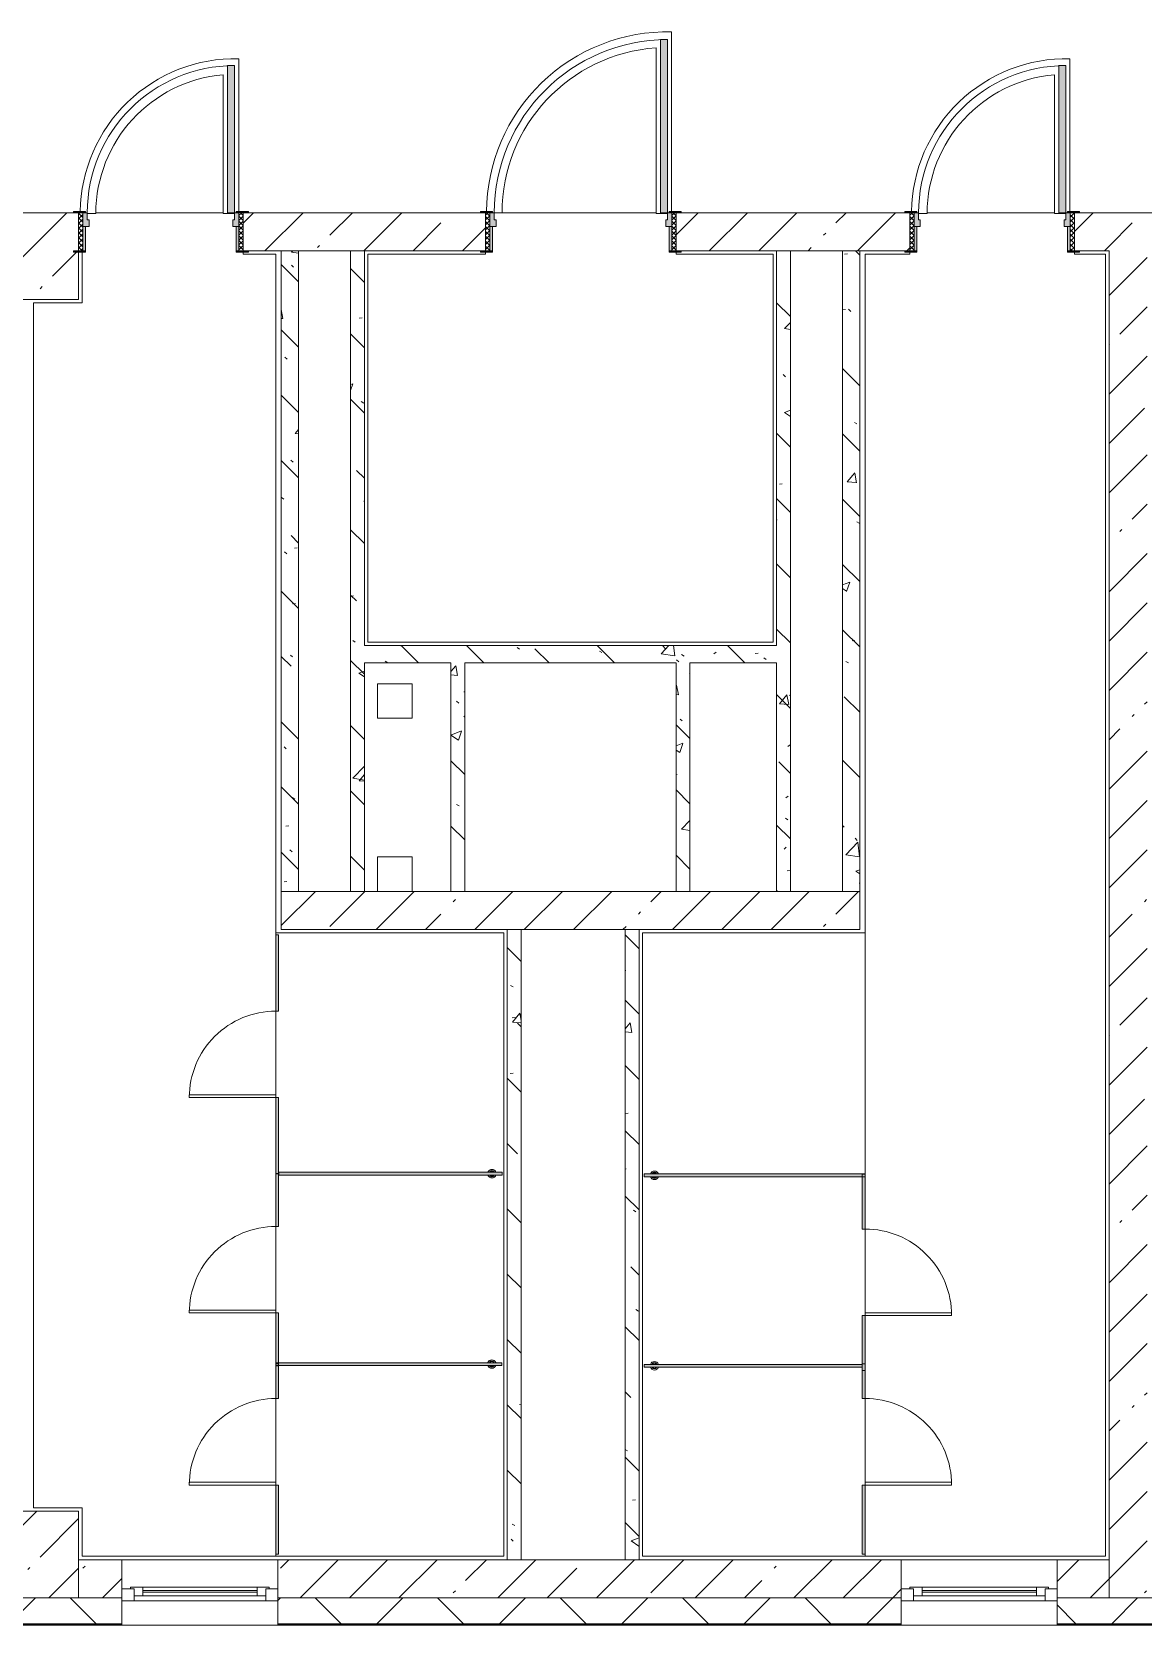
# Model space of a CAD drawing. Header units: millimetres. Extents: x 81303 to 275082, y -8553 to 29000.
# Drawn here: x 213712 to 220129, y -258 to 8945 of the extents above; entities that cross this region are included whole.
import ezdxf

# ---------------------------------------------------------------- set-up
doc = ezdxf.new("R2010")
doc.units = ezdxf.units.MM
for name, color, linetype, lineweight in [('A-DOOR', 7, 'Continuous', 5), ('A-GENM-1', 7, 'Continuous', 5), ('A-GLAZ-3', 7, 'Continuous', 5), ('A-WALL', 7, 'Continuous', 9), ('A-WALL-3', 7, 'Continuous', 5), ('I-WALL-3', 7, 'Continuous', 5), ('S-COLS-3', 7, 'Continuous', 5)]:
    doc.layers.add(name, color=color, linetype=linetype, lineweight=lineweight)
for name, color, linetype, lineweight, true_color in [('A-DOOR-2', 7, 'Continuous', 5, 0xe2e2e2), ('A-DOOR-3', 7, 'Continuous', 5, 0xaaaaaa), ('A-DOOR-FRAM-1', 7, 'Continuous', 5, 0xe2e2e2), ('A-DOOR-FRAM-3', 7, 'Continuous', 5, 0xaaaaaa), ('A-FLOR-2', 7, 'Continuous', 5, 0xaaaaaa), ('A-GENM-3', 7, 'Continuous', 5, 0xe2ddcd), ('I-WALL-5', 7, 'Continuous', 5, 0x787878)]:
    doc.layers.add(name, color=color, linetype=linetype, lineweight=lineweight, true_color=true_color)
pattern_1 = [(45, (148072.5, 0), (-285.1231, 285.1231), []), (45, (148357.62, 0), (-285.1231, 285.1231), [504.031, -100.806, 16.764, -84.042])]
pattern_2 = [(135, (148072.5, 0), (-377.1708, -377.1708), [533.4, -88.9, 17.78, -88.9]), (135, (148072.5, 376.94), (-377.1708, -377.1708), []), (50, (148072.5, 0), (637.6445, -55.7866), [66.675, -733.425]), (355, (148072.5, 0), (-123.3494, 668.699), [53.34, -586.74]), (100.451, (148125.64, -4.65), (514.299, 612.908), [56.665, -623.315]), (46.184, (148072.5, 177.8), (948.7764, -147.15), [100.012, -1100.137]), (96.636, (148151.6, 165.5), (830.909, 865.997), [84.998, -934.973]), (351.184, (148072.5, 177.8), (830.918, 865.988), [80.01, -880.11]), (21, (148161.4, 133.35), (530.6506, -357.9283), [66.675, -733.425]), (326, (148161.4, 133.35), (216.308, 644.6585), [53.34, -586.74]), (71.451, (148205.6, 103.5), (746.9596, 286.7243), [56.665, -623.315]), (37.5, (148072.5, 0), (10.8105, 295.9426), [16.764, -562.864, 16.764, -578.866, -588.962]), (37.5, (148072.5, 0), (10.8105, 295.9426), [-1175.258, 16.764, -572.198]), (7.5, (148072.5, 0), (233.8692, 350.6318), [16.764, -322.834, 16.764, -549.529, -224.472]), (7.5, (148072.5, 0), (233.8692, 350.6318), [-905.891, 16.764, -207.708]), (327.5, (147874.25, 0), (474.5678, -20.0513), [16.764, -205.486, 16.764, -676.656, -920.115]), (327.5, (147874.25, 0), (474.5678, -20.0513), [-915.67, 16.764, -903.351]), (317.5, (147785.35, 0), (518.4522, 88.9934), [16.764, -272.161, 16.764, -443.738, -653.415]), (317.5, (147785.35, 0), (518.4522, 88.9934), [-749.427, 16.764, -636.651])]

# ---------------------------------------------------------------- blocks, each defined once
blk = doc.blocks.new('BSC_Колонна _Прямоугольная - 500х500-V19-3_10_3_птичка')
at = {"layer": 'S-COLS-3'}
h = blk.add_hatch(dxfattribs=at)
h.set_pattern_fill('FP_45', color=256, style=0, pattern_type=2)
h.set_pattern_definition([(45, (-65660, -150), (-285.1231, 285.1231), []), (45, (-65374.88, -150), (-285.1231, 285.1231), [504.031, -100.806, 16.764, -84.042])])
h.paths.add_polyline_path([(-250, -250), (250, -250), (250, 250), (-250, 250)])
for p, q in [((250, 250), (-250, 250)), ((-250, 250), (-250, -250)), ((250, -250), (250, 250)), ((-250, -250), (250, -250))]:
    blk.add_line(p, q, dxfattribs=at)
blk = doc.blocks.new('BSC_Колонна _Прямоугольная - 500х500-V22-3_10_3_птичка')
at = {"layer": 'S-COLS-3'}
h = blk.add_hatch(dxfattribs=at)
h.set_pattern_fill('FP_48', color=256, style=0, pattern_type=2)
h.set_pattern_definition([(45, (-65660, -7650), (-285.1231, 285.1231), []), (45, (-65374.88, -7650), (-285.1231, 285.1231), [504.031, -100.806, 16.764, -84.042])])
h.paths.add_polyline_path([(-250, -250), (250, -250), (250, 22), (220, 22), (220, 30), (250, 30), (250, 250), (-250, 250), (-250, 30)])
for p, q in [((220, 250), (-250, 250)), ((-250, 250), (-250, -250)), ((250, -250), (250, 22)), ((-250, -250), (250, -250))]:
    blk.add_line(p, q, dxfattribs=at)
blk = doc.blocks.new('120_Окно_СКБ_1Ст - 120_Окно_СКБ_1Ст 900х2500_h_-22445987-3_10_3_птичка')
at = {"layer": 'A-GLAZ-3'}
for p, q in [((-450, -127), (-450, -57)), ((-450, -57), (-380, -57)), ((450, -57), (-450, -57)), ((-380, -57), (-380, -127)), ((380, -87), (-380, -87)), ((-380, -87), (-380, -127)), ((-330, -137), (-330, -87)), ((330, -137), (330, -87)), ((380, -127), (380, -57)), ((380, -57), (450, -57)), ((380, -127), (380, -87)), ((450, -57), (450, -127)), ((-380, -127), (-450, -127)), ((-450, -127), (-400, -127)), ((-380, -127), (-400, -127)), ((-400, -127), (-400, -137)), ((-400, -137), (400, -137)), ((400, -137), (-400, -137)), ((-330, -107), (330, -107)), ((330, -117), (-330, -117)), ((450, -127), (380, -127)), ((400, -127), (380, -127)), ((400, -127), (450, -127)), ((400, -137), (400, -127))]:
    blk.add_line(p, q, dxfattribs=at)
blk = doc.blocks.new('110_Дверь_СКБ_1Ст_Внутренняя1 - Д-7_л__950x2100h_Туалет-21784696-3_10_3_птичка')
at = {"layer": 'A-DOOR-2'}
h = blk.add_hatch(color=256, dxfattribs=at)
h.paths.add_polyline_path([(462.5, 30), (462.5, 110), (437.5, 110), (437.5, 70), (427.5, 70), (427.5, 30)])
h.paths.add_polyline_path([(-402.5, 30), (-402.5, 70), (-412.5, 70), (-412.5, 110), (-437.5, 110), (-437.5, 30)])
at = {"layer": 'A-DOOR-3'}
h = blk.add_hatch(dxfattribs=at)
h.set_pattern_fill('FP_76', color=256, style=0, pattern_type=2)
h.set_pattern_definition([(135, (1826.41, 174.685), (-14.14214, -14.14214), []), (225, (1826.41, 174.685), (14.14214, -14.14214), [])])
h.paths.add_polyline_path([(487.5, -110), (487.5, 110), (462.5, 110), (462.5, -110)])
at = {"layer": 'A-DOOR-FRAM-1'}
for points in [[(397.5, 110), (437.5, 110), (437.5, 960), (397.5, 960), (397.5, 538.8)], [(-422.5, 110), (-422.5, 118), (-492.5, 118), (-492.5, 110)], [(517.5, 110), (517.5, 118), (447.5, 118), (447.5, 110)], [(-422.5, -110), (-422.5, 30), (-437.5, 30), (-437.5, -110)], [(462.5, -110), (462.5, 30), (447.5, 30), (447.5, -110)], [(-422.5, -118), (-422.5, -110), (-492.5, -110), (-492.5, -118)], [(517.5, -118), (517.5, -110), (447.5, -110), (447.5, -118)]]:
    blk.add_hatch(color=256, dxfattribs=at).paths.add_polyline_path(points)
at = {"layer": 'A-DOOR-FRAM-3'}
h = blk.add_hatch(dxfattribs=at)
h.set_pattern_fill('FP_77', color=256, style=0, pattern_type=2)
h.set_pattern_definition([(45, (-296.384, 174.685), (-14.1421, 14.1421), []), (135, (-296.384, 174.685), (-14.1421, -14.1421), [])])
h.paths.add_polyline_path([(-437.5, -110), (-437.5, 110), (-462.5, 110), (-462.5, -110)])
at = {"layer": 'A-DOOR-3'}
for p, q in [((437.5, 960), (397.5, 960)), ((397.5, 960), (397.5, 110)), ((437.5, 110), (437.5, 960)), ((397.5, 110), (437.5, 110))]:
    blk.add_line(p, q, dxfattribs=at)
blk.add_arc((437.5, 110), 850, 90, 180, dxfattribs=at)
at = {"layer": 'A-DOOR-FRAM-3'}
for p, q in [((-422.5, 118), (-492.5, 118)), ((-492.5, 118), (-492.5, 110)), ((-492.5, 110), (-422.5, 110)), ((-437.5, 110), (-462.5, 110)), ((-462.5, 110), (-462.5, -110)), ((-412.5, 110), (-437.5, 110)), ((-437.5, 110), (-437.5, 30)), ((-437.5, -110), (-437.5, 110)), ((-422.5, 110), (-437.5, 110)), ((-437.5, 110), (-437.5, 109)), ((-437.5, 109), (-422.5, 109)), ((-422.5, 110), (-422.5, 118)), ((-422.5, 109), (-422.5, 110)), ((-412.5, 70), (-412.5, 110)), ((437.5, 110), (437.5, 70)), ((462.5, 110), (437.5, 110)), ((517.5, 118), (447.5, 118)), ((447.5, 118), (447.5, 110)), ((462.5, 110), (447.5, 110)), ((447.5, 110), (447.5, 109)), ((447.5, 110), (517.5, 110)), ((447.5, 109), (462.5, 109)), ((462.5, 30), (462.5, 110)), ((487.5, 110), (462.5, 110)), ((462.5, 110), (462.5, -110)), ((462.5, 109), (462.5, 110)), ((487.5, -110), (487.5, 110)), ((517.5, 110), (517.5, 118)), ((-437.5, 30), (-402.5, 30)), ((-422.5, 30), (-437.5, 30)), ((-437.5, 30), (-437.5, -110)), ((-422.5, -110), (-422.5, 30)), ((-402.5, 70), (-412.5, 70)), ((-402.5, 30), (-402.5, 70)), ((437.5, 70), (427.5, 70)), ((427.5, 70), (427.5, 30)), ((427.5, 30), (462.5, 30)), ((462.5, 30), (447.5, 30)), ((447.5, 30), (447.5, -110)), ((462.5, -110), (462.5, 30)), ((-422.5, -110), (-492.5, -110)), ((-492.5, -110), (-492.5, -118)), ((-492.5, -118), (-422.5, -118)), ((-462.5, -110), (-437.5, -110)), ((-437.5, -110), (-422.5, -110)), ((-422.5, -118), (-422.5, -110)), ((447.5, -110), (462.5, -110)), ((517.5, -110), (447.5, -110)), ((447.5, -110), (447.5, -118)), ((447.5, -118), (517.5, -118)), ((462.5, -110), (487.5, -110)), ((517.5, -118), (517.5, -110))]:
    blk.add_line(p, q, dxfattribs=at)
blk = doc.blocks.new('110_Дверь_СКБ_1Ст_Внутренняя1 - Д-4 1100x2100h_су мгн-V45-3_10_3_птичка')
at = {"layer": 'A-DOOR-2'}
h = blk.add_hatch(color=256, dxfattribs=at)
h.paths.add_polyline_path([(537.5, 30), (537.5, 110), (512.5, 110), (512.5, 70), (502.5, 70), (502.5, 30)])
h.paths.add_polyline_path([(-477.5, 30), (-477.5, 70), (-487.5, 70), (-487.5, 110), (-512.5, 110), (-512.5, 30)])
at = {"layer": 'A-DOOR-3'}
h = blk.add_hatch(dxfattribs=at)
h.set_pattern_fill('FP_78', color=256, style=0, pattern_type=2)
h.set_pattern_definition([(135, (1751.41, 174.685), (-14.14214, -14.14214), []), (225, (1751.41, 174.685), (14.14214, -14.14214), [])])
h.paths.add_polyline_path([(562.5, -110), (562.5, 110), (537.5, 110), (537.5, -110)])
at = {"layer": 'A-DOOR-FRAM-1'}
for points in [[(472.5, 110), (512.5, 110), (512.5, 1110), (472.5, 1110)], [(-497.5, 110), (-497.5, 118), (-567.5, 118), (-567.5, 110)], [(592.5, 110), (592.5, 118), (522.5, 118), (522.5, 110)], [(-497.5, -110), (-497.5, 30), (-512.5, 30), (-512.5, -110)], [(537.5, -110), (537.5, 30), (522.5, 30), (522.5, -110)], [(-497.5, -118), (-497.5, -110), (-567.5, -110), (-567.5, -118)], [(592.5, -118), (592.5, -110), (522.5, -110), (522.5, -118)]]:
    blk.add_hatch(color=256, dxfattribs=at).paths.add_polyline_path(points)
at = {"layer": 'A-DOOR-FRAM-3'}
h = blk.add_hatch(dxfattribs=at)
h.set_pattern_fill('FP_79', color=256, style=0, pattern_type=2)
h.set_pattern_definition([(45, (-371.384, 174.685), (-14.1421, 14.1421), []), (135, (-371.384, 174.685), (-14.1421, -14.1421), [])])
h.paths.add_polyline_path([(-512.5, -110), (-512.5, 110), (-537.5, 110), (-537.5, -110)])
at = {"layer": 'A-DOOR-3'}
for p, q in [((512.5, 1110), (472.5, 1110)), ((472.5, 1110), (472.5, 110)), ((512.5, 110), (512.5, 1110)), ((472.5, 110), (512.5, 110))]:
    blk.add_line(p, q, dxfattribs=at)
blk.add_arc((512.5, 110), 1000, 90, 180, dxfattribs=at)
at = {"layer": 'A-DOOR-FRAM-3'}
for p, q in [((-497.5, 118), (-567.5, 118)), ((-567.5, 118), (-567.5, 110)), ((-567.5, 110), (-497.5, 110)), ((-512.5, 110), (-537.5, 110)), ((-537.5, 110), (-537.5, -110)), ((-487.5, 110), (-512.5, 110)), ((-512.5, 110), (-512.5, 30)), ((-512.5, -110), (-512.5, 110)), ((-497.5, 110), (-512.5, 110)), ((-512.5, 110), (-512.5, 109)), ((-512.5, 109), (-497.5, 109)), ((-497.5, 110), (-497.5, 118)), ((-497.5, 109), (-497.5, 110)), ((-487.5, 70), (-487.5, 110)), ((512.5, 110), (512.5, 70)), ((537.5, 110), (512.5, 110)), ((592.5, 118), (522.5, 118)), ((522.5, 118), (522.5, 110)), ((537.5, 110), (522.5, 110)), ((522.5, 110), (522.5, 109)), ((522.5, 110), (592.5, 110)), ((522.5, 109), (537.5, 109)), ((537.5, 30), (537.5, 110)), ((562.5, 110), (537.5, 110)), ((537.5, 110), (537.5, -110)), ((537.5, 109), (537.5, 110)), ((562.5, -110), (562.5, 110)), ((592.5, 110), (592.5, 118)), ((-512.5, 30), (-477.5, 30)), ((-497.5, 30), (-512.5, 30)), ((-512.5, 30), (-512.5, -110)), ((-497.5, -110), (-497.5, 30)), ((-477.5, 70), (-487.5, 70)), ((-477.5, 30), (-477.5, 70)), ((512.5, 70), (502.5, 70)), ((502.5, 70), (502.5, 30)), ((502.5, 30), (537.5, 30)), ((537.5, 30), (522.5, 30)), ((522.5, 30), (522.5, -110)), ((537.5, -110), (537.5, 30)), ((-497.5, -110), (-567.5, -110)), ((-567.5, -110), (-567.5, -118)), ((-567.5, -118), (-497.5, -118)), ((-537.5, -110), (-512.5, -110)), ((-512.5, -110), (-497.5, -110)), ((-497.5, -118), (-497.5, -110)), ((522.5, -110), (537.5, -110)), ((592.5, -110), (522.5, -110)), ((522.5, -110), (522.5, -118)), ((522.5, -118), (592.5, -118)), ((537.5, -110), (562.5, -110)), ((592.5, -118), (592.5, -110))]:
    blk.add_line(p, q, dxfattribs=at)
blk = doc.blocks.new('131_Сантехническая перегородка_Дверь_ поз_4 - СД-1-V151-3_10_3_птичка')
at = {"layer": 'A-GENM-3'}
for points in [[(-190, -8), (250, -8), (250, 8), (-190, 8)], [(750, -8), (1190, -8), (1190, 8), (750, 8)]]:
    blk.add_hatch(color=256, dxfattribs=at).paths.add_polyline_path(points)
at = {"layer": 'A-DOOR'}
for p, q in [((266, 508), (250, 508)), ((250, 8), (250, 508)), ((266, 8), (266, 508)), ((266, 8), (250, 8))]:
    blk.add_line(p, q, dxfattribs=at)
blk.add_arc((250, 8), 500, 360, 90, dxfattribs=at)
at = {"layer": 'A-GENM-1'}
for p, q in [((250, 8), (-190, 8)), ((-190, 8), (-190, -8)), ((250, -8), (250, 8)), ((1190, 8), (750, 8)), ((750, 8), (750, -8)), ((1190, -8), (1190, 8)), ((-190, -8), (250, -8)), ((750, -8), (1190, -8))]:
    blk.add_line(p, q, dxfattribs=at)
blk = doc.blocks.new('131_Сантехническая перегородка_Дверь - СД-1-V152-3_10_3_птичка')
at = {"layer": 'A-GENM-3'}
for points in [[(0, -8), (317.3, -8), (317.3, 8), (0, 8)], [(817.3, 8), (817.3, -8), (1134.7, -8), (1134.7, 8)]]:
    blk.add_hatch(color=256, dxfattribs=at).paths.add_polyline_path(points)
at = {"layer": 'A-DOOR'}
for p, q in [((333.3, -8), (317.3, -8)), ((317.3, -8), (317.3, -508)), ((333.3, -8), (333.3, -508)), ((333.3, -508), (317.3, -508))]:
    blk.add_line(p, q, dxfattribs=at)
blk.add_arc((317.3, -8), 500, 270, 0, dxfattribs=at)
at = {"layer": 'A-GENM-1'}
for p, q in [((317.3, 8), (0, 8)), ((0, 8), (0, -8)), ((317.3, -8), (317.3, 8)), ((1134.7, 8), (817.3, 8)), ((817.3, 8), (817.3, -8)), ((1134.7, -8), (1134.7, 8)), ((0, -8), (317.3, -8)), ((817.3, -8), (1134.7, -8))]:
    blk.add_line(p, q, dxfattribs=at)
blk = doc.blocks.new('131_Сантехническая перегородка_Дверь - СД-1-V153-3_10_3_птичка')
at = {"layer": 'A-GENM-3'}
for points in [[(0, -8), (305.2, -8), (305.2, 8), (0, 8)], [(805.2, -8), (1110.4, -8), (1110.4, 8), (805.2, 8)]]:
    blk.add_hatch(color=256, dxfattribs=at).paths.add_polyline_path(points)
at = {"layer": 'A-DOOR'}
for p, q in [((321.2, 508), (305.2, 508)), ((305.2, 8), (305.2, 508)), ((321.2, 8), (321.2, 508)), ((321.2, 8), (305.2, 8))]:
    blk.add_line(p, q, dxfattribs=at)
blk.add_arc((305.2, 8), 500, 360, 90, dxfattribs=at)
at = {"layer": 'A-GENM-1'}
for p, q in [((305.2, 8), (0, 8)), ((0, 8), (0, -8)), ((305.2, -8), (305.2, 8)), ((1110.4, 8), (805.2, 8)), ((805.2, 8), (805.2, -8)), ((1110.4, -8), (1110.4, 8)), ((0, -8), (305.2, -8)), ((805.2, -8), (1110.4, -8))]:
    blk.add_line(p, q, dxfattribs=at)
blk = doc.blocks.new('131_Сантехническая перегородка_Дверь_сдвиг_ - СД-1-V154-3_10_3_птичка')
at = {"layer": 'A-GENM-3'}
for points in [[(0, -8), (400, -8), (400, 8), (0, 8)], [(900, -8), (1100, -8), (1100, 8), (900, 8)]]:
    blk.add_hatch(color=256, dxfattribs=at).paths.add_polyline_path(points)
at = {"layer": 'A-DOOR'}
for p, q in [((416, 508), (400, 508)), ((400, 8), (400, 508)), ((416, 8), (416, 508)), ((416, 8), (400, 8))]:
    blk.add_line(p, q, dxfattribs=at)
blk.add_arc((400, 8), 500, 360, 90, dxfattribs=at)
at = {"layer": 'A-GENM-1'}
for p, q in [((400, 8), (0, 8)), ((0, 8), (0, -8)), ((400, -8), (400, 8)), ((1100, 8), (900, 8)), ((900, 8), (900, -8)), ((1100, -8), (1100, 8)), ((0, -8), (400, -8)), ((900, -8), (1100, -8))]:
    blk.add_line(p, q, dxfattribs=at)
blk = doc.blocks.new('131_Сантехническая перегородка_Дверь_сдвиг_ - СД-1-V155-3_10_3_птичка')
at = {"layer": 'A-GENM-3'}
for points in [[(0, -8), (400, -8), (400, 8), (0, 8)], [(900, 8), (900, -8), (1100, -8), (1100, 8)]]:
    blk.add_hatch(color=256, dxfattribs=at).paths.add_polyline_path(points)
at = {"layer": 'A-DOOR'}
for p, q in [((416, -8), (400, -8)), ((400, -8), (400, -508)), ((416, -8), (416, -508)), ((416, -508), (400, -508))]:
    blk.add_line(p, q, dxfattribs=at)
blk.add_arc((400, -8), 500, 270, 0, dxfattribs=at)
at = {"layer": 'A-GENM-1'}
for p, q in [((400, 8), (0, 8)), ((0, 8), (0, -8)), ((400, -8), (400, 8)), ((1100, 8), (900, 8)), ((900, 8), (900, -8)), ((1100, -8), (1100, 8)), ((0, -8), (400, -8)), ((900, -8), (1100, -8))]:
    blk.add_line(p, q, dxfattribs=at)
blk = doc.blocks.new('131_Сантехническая перегородка - СП-4-V156-3_10_3_птичка')
at = {"layer": 'A-GENM-3'}
blk.add_hatch(color=256, dxfattribs=at).paths.add_polyline_path([(1330, -8), (1330, 8), (55.2, 8), (55.2, -8), (798.9, -8)])
at = {"layer": 'A-GENM-1'}
for p, q in [((1330, 8), (55.2, 8)), ((55.2, 8), (55.2, -8)), ((1330, -8), (1330, 8)), ((55.2, -8), (1330, -8))]:
    blk.add_line(p, q, dxfattribs=at)
at = {"layer": 'A-GENM-1', "flags": 128}
for points in [[(126.7, 8), (126.3, 8.5), (126, 9), (125.6, 9.5), (125.2, 9.9), (124.8, 10.4), (124.4, 10.8), (123.9, 11.2), (123.5, 11.6), (123, 12), (122.5, 12.3), (122, 12.7), (121.5, 13), (121, 13.3), (120.5, 13.6), (119.9, 13.8), (119.4, 14), (118.8, 14.3), (118.2, 14.4), (117.6, 14.6), (117, 14.7), (116.5, 14.9), (115.9, 14.9), (115.3, 15), (114.7, 15.1), (114.1, 15.1), (113.5, 15.1), (112.8, 15), (112.2, 15), (111.7, 14.9), (111.1, 14.8), (110.5, 14.7), (109.9, 14.5), (109.3, 14.4), (108.7, 14.2), (108.2, 13.9), (107.6, 13.7), (107.1, 13.4), (106.5, 13.2), (106, 12.9), (105.5, 12.5), (105, 12.2), (104.5, 11.8), (104.1, 11.4), (103.6, 11), (103.2, 10.6), (102.8, 10.2), (102.4, 9.7), (102, 9.3), (101.6, 8.8), (101.3, 8.3), (101.1, 8)], [(101.1, -8), (101.4, -8.5), (101.8, -9), (102.2, -9.5), (102.6, -9.9), (103, -10.4), (103.4, -10.8), (103.8, -11.2), (104.3, -11.6), (104.7, -12), (105.2, -12.3), (105.7, -12.7), (106.2, -13), (106.8, -13.3), (107.3, -13.6), (107.9, -13.8), (108.4, -14), (109, -14.3), (109.6, -14.4), (110.1, -14.6), (110.7, -14.7), (111.3, -14.9), (111.9, -14.9), (112.5, -15), (113.1, -15.1), (113.7, -15.1), (114.3, -15.1), (114.9, -15), (115.5, -15), (116.1, -14.9), (116.7, -14.8), (117.3, -14.7), (117.9, -14.5), (118.5, -14.4), (119, -14.2), (119.6, -13.9), (120.2, -13.7), (120.7, -13.4), (121.2, -13.2), (121.7, -12.9), (122.3, -12.5), (122.7, -12.2), (123.2, -11.8), (123.7, -11.4), (124.1, -11), (124.6, -10.6), (125, -10.2), (125.4, -9.7), (125.8, -9.3), (126.1, -8.8), (126.5, -8.3), (126.7, -8)]]:
    blk.add_lwpolyline(points, dxfattribs=at)
at = {"layer": 'A-GENM-1'}
for radius, start, end in [(24.6, 19.91127, 160.08873), (17.6, 45, 135), (17.6, 45, 135), (15.1, 45, 135), (24.6, 199.91127, 340.08873), (17.6, 225, 315), (17.6, 225, 315), (15.1, 225, 315)]:
    blk.add_arc((113.9, 0), radius, start, end, dxfattribs=at)
blk = doc.blocks.new('131_Сантехническая перегородка - СП-4-V157-3_10_3_птичка')
at = {"layer": 'A-GENM-3'}
blk.add_hatch(color=256, dxfattribs=at).paths.add_polyline_path([(1330, -8), (1330, 8), (71.3, 8), (71.3, -8), (815.1, -8)])
at = {"layer": 'A-GENM-1'}
for p, q in [((1330, 8), (71.3, 8)), ((71.3, 8), (71.3, -8)), ((1330, -8), (1330, 8)), ((71.3, -8), (1330, -8))]:
    blk.add_line(p, q, dxfattribs=at)
at = {"layer": 'A-GENM-1', "flags": 128}
for points in [[(142.8, 8), (142.5, 8.5), (142.1, 9), (141.8, 9.5), (141.4, 9.9), (141, 10.4), (140.5, 10.8), (140.1, 11.2), (139.6, 11.6), (139.2, 12), (138.7, 12.3), (138.2, 12.7), (137.7, 13), (137.1, 13.3), (136.6, 13.6), (136.1, 13.8), (135.5, 14), (134.9, 14.3), (134.4, 14.4), (133.8, 14.6), (133.2, 14.7), (132.6, 14.9), (132, 14.9), (131.4, 15), (130.8, 15.1), (130.2, 15.1), (129.6, 15.1), (129, 15), (128.4, 15), (127.8, 14.9), (127.2, 14.8), (126.6, 14.7), (126, 14.5), (125.4, 14.4), (124.9, 14.2), (124.3, 13.9), (123.8, 13.7), (123.2, 13.4), (122.7, 13.2), (122.2, 12.9), (121.7, 12.5), (121.2, 12.2), (120.7, 11.8), (120.2, 11.4), (119.8, 11), (119.3, 10.6), (118.9, 10.2), (118.5, 9.7), (118.1, 9.3), (117.8, 8.8), (117.4, 8.3), (117.3, 8)], [(117.3, -8), (117.6, -8.5), (117.9, -9), (118.3, -9.5), (118.7, -9.9), (119.1, -10.4), (119.5, -10.8), (120, -11.2), (120.4, -11.6), (120.9, -12), (121.4, -12.3), (121.9, -12.7), (122.4, -13), (122.9, -13.3), (123.5, -13.6), (124, -13.8), (124.6, -14), (125.1, -14.3), (125.7, -14.4), (126.3, -14.6), (126.9, -14.7), (127.5, -14.9), (128.1, -14.9), (128.7, -15), (129.3, -15.1), (129.9, -15.1), (130.5, -15.1), (131.1, -15), (131.7, -15), (132.3, -14.9), (132.9, -14.8), (133.4, -14.7), (134, -14.5), (134.6, -14.4), (135.2, -14.2), (135.7, -13.9), (136.3, -13.7), (136.8, -13.4), (137.4, -13.2), (137.9, -12.9), (138.4, -12.5), (138.9, -12.2), (139.4, -11.8), (139.8, -11.4), (140.3, -11), (140.7, -10.6), (141.1, -10.2), (141.5, -9.7), (141.9, -9.3), (142.3, -8.8), (142.6, -8.3), (142.8, -8)]]:
    blk.add_lwpolyline(points, dxfattribs=at)
at = {"layer": 'A-GENM-1'}
for radius, start, end in [(24.6, 19.91127, 160.08873), (17.6, 45, 135), (17.6, 45, 135), (15.1, 45, 135), (24.6, 199.91127, 340.08873), (17.6, 225, 315), (17.6, 225, 315), (15.1, 225, 315)]:
    blk.add_arc((130, 0), radius, start, end, dxfattribs=at)
blk = doc.blocks.new('131_Сантехническая перегородка - СП-4-V158-3_10_3_птичка')
at = {"layer": 'A-GENM-3'}
blk.add_hatch(color=256, dxfattribs=at).paths.add_polyline_path([(1330, 8), (39.9, 8), (39.9, -8), (1330, -8)])
at = {"layer": 'A-GENM-1'}
for p, q in [((1330, 8), (39.9, 8)), ((39.9, 8), (39.9, -8)), ((1330, -8), (1330, 8)), ((39.9, -8), (1330, -8))]:
    blk.add_line(p, q, dxfattribs=at)
at = {"layer": 'A-GENM-1', "flags": 128}
for points in [[(111.4, 8), (111, 8.5), (110.7, 9), (110.3, 9.5), (109.9, 9.9), (109.5, 10.4), (109.1, 10.8), (108.6, 11.2), (108.2, 11.6), (107.7, 12), (107.2, 12.3), (106.7, 12.7), (106.2, 13), (105.7, 13.3), (105.2, 13.6), (104.6, 13.8), (104, 14), (103.5, 14.3), (102.9, 14.4), (102.3, 14.6), (101.7, 14.7), (101.1, 14.9), (100.6, 14.9), (100, 15), (99.4, 15.1), (98.7, 15.1), (98.1, 15.1), (97.5, 15), (96.9, 15), (96.3, 14.9), (95.8, 14.8), (95.2, 14.7), (94.6, 14.5), (94, 14.4), (93.4, 14.2), (92.9, 13.9), (92.3, 13.7), (91.8, 13.4), (91.2, 13.2), (90.7, 12.9), (90.2, 12.5), (89.7, 12.2), (89.2, 11.8), (88.8, 11.4), (88.3, 11), (87.9, 10.6), (87.5, 10.2), (87.1, 9.7), (86.7, 9.3), (86.3, 8.8), (86, 8.3), (85.8, 8)], [(85.8, -8), (86.1, -8.5), (86.5, -9), (86.9, -9.5), (87.2, -9.9), (87.6, -10.4), (88.1, -10.8), (88.5, -11.2), (89, -11.6), (89.4, -12), (89.9, -12.3), (90.4, -12.7), (90.9, -13), (91.5, -13.3), (92, -13.6), (92.6, -13.8), (93.1, -14), (93.7, -14.3), (94.3, -14.4), (94.8, -14.6), (95.4, -14.7), (96, -14.9), (96.6, -14.9), (97.2, -15), (97.8, -15.1), (98.4, -15.1), (99, -15.1), (99.6, -15), (100.2, -15), (100.8, -14.9), (101.4, -14.8), (102, -14.7), (102.6, -14.5), (103.2, -14.4), (103.7, -14.2), (104.3, -13.9), (104.8, -13.7), (105.4, -13.4), (105.9, -13.2), (106.4, -12.9), (106.9, -12.5), (107.4, -12.2), (107.9, -11.8), (108.4, -11.4), (108.8, -11), (109.3, -10.6), (109.7, -10.2), (110.1, -9.7), (110.5, -9.3), (110.8, -8.8), (111.2, -8.3), (111.4, -8)]]:
    blk.add_lwpolyline(points, dxfattribs=at)
at = {"layer": 'A-GENM-1'}
for radius, start, end in [(24.6, 19.91127, 160.08873), (17.6, 45, 135), (17.6, 45, 135), (15.1, 45, 135), (24.6, 199.91127, 340.08873), (17.6, 225, 315), (17.6, 225, 315), (15.1, 225, 315)]:
    blk.add_arc((98.6, 0), radius, start, end, dxfattribs=at)
blk = doc.blocks.new('131_Сантехническая перегородка - СП-4-V159-3_10_3_птичка')
at = {"layer": 'A-GENM-3'}
blk.add_hatch(color=256, dxfattribs=at).paths.add_polyline_path([(1330, 8), (25.5, 8), (25.5, -8), (1330, -8)])
at = {"layer": 'A-GENM-1'}
for p, q in [((1330, 8), (25.5, 8)), ((25.5, 8), (25.5, -8)), ((1330, -8), (1330, 8)), ((25.5, -8), (1330, -8))]:
    blk.add_line(p, q, dxfattribs=at)
at = {"layer": 'A-GENM-1', "flags": 128}
for points in [[(97, 8), (96.7, 8.5), (96.3, 9), (95.9, 9.5), (95.5, 9.9), (95.1, 10.4), (94.7, 10.8), (94.3, 11.2), (93.8, 11.6), (93.3, 12), (92.9, 12.3), (92.4, 12.7), (91.8, 13), (91.3, 13.3), (90.8, 13.6), (90.2, 13.8), (89.7, 14), (89.1, 14.3), (88.5, 14.4), (88, 14.6), (87.4, 14.7), (86.8, 14.9), (86.2, 14.9), (85.6, 15), (85, 15.1), (84.4, 15.1), (83.8, 15.1), (83.2, 15), (82.6, 15), (82, 14.9), (81.4, 14.8), (80.8, 14.7), (80.2, 14.5), (79.6, 14.4), (79.1, 14.2), (78.5, 13.9), (77.9, 13.7), (77.4, 13.4), (76.9, 13.2), (76.4, 12.9), (75.8, 12.5), (75.3, 12.2), (74.9, 11.8), (74.4, 11.4), (74, 11), (73.5, 10.6), (73.1, 10.2), (72.7, 9.7), (72.3, 9.3), (72, 8.8), (71.6, 8.3), (71.4, 8)], [(71.4, -8), (71.8, -8.5), (72.1, -9), (72.5, -9.5), (72.9, -9.9), (73.3, -10.4), (73.7, -10.8), (74.1, -11.2), (74.6, -11.6), (75.1, -12), (75.6, -12.3), (76.1, -12.7), (76.6, -13), (77.1, -13.3), (77.6, -13.6), (78.2, -13.8), (78.7, -14), (79.3, -14.3), (79.9, -14.4), (80.5, -14.6), (81.1, -14.7), (81.6, -14.9), (82.2, -14.9), (82.8, -15), (83.4, -15.1), (84, -15.1), (84.6, -15.1), (85.2, -15), (85.8, -15), (86.4, -14.9), (87, -14.8), (87.6, -14.7), (88.2, -14.5), (88.8, -14.4), (89.4, -14.2), (89.9, -13.9), (90.5, -13.7), (91, -13.4), (91.6, -13.2), (92.1, -12.9), (92.6, -12.5), (93.1, -12.2), (93.6, -11.8), (94, -11.4), (94.5, -11), (94.9, -10.6), (95.3, -10.2), (95.7, -9.7), (96.1, -9.3), (96.5, -8.8), (96.8, -8.3), (97, -8)]]:
    blk.add_lwpolyline(points, dxfattribs=at)
at = {"layer": 'A-GENM-1'}
for radius, start, end in [(24.6, 19.91127, 160.08873), (17.6, 45, 135), (17.6, 45, 135), (15.1, 45, 135), (24.6, 199.91127, 340.08873), (17.6, 225, 315), (17.6, 225, 315), (15.1, 225, 315)]:
    blk.add_arc((84.2, 0), radius, start, end, dxfattribs=at)

msp = doc.modelspace()

# ---------------------------------------------------------------- hatches: boundary and pattern name
at = {"layer": 'A-WALL-3'}
h = msp.add_hatch(dxfattribs=at)
h.set_pattern_fill('FP_58', color=256, style=0, pattern_type=2)
h.set_pattern_definition([(45, (148072.5, 0), (-353.5534, 353.5534), []), (135, (148072.5, 0), (-353.5534, -353.5534), [])])
h.paths.add_polyline_path([(218732.5, -250), (218732.5, -100), (215132.5, -100), (215132.5, -250), (217992.2, -250)])
h.paths.add_polyline_path([(223772.5, -250), (223772.5, -100), (219632.5, -100), (219632.5, -250), (223585.5, -250)])
h.paths.add_polyline_path([(204982.5, -250), (205882.5, -250), (205882.5, -100), (204699.6, -100), (204699.6, -250), (204941.4, -250)])
h.paths.add_polyline_path([(209482.5, -250), (209682.5, -250), (209682.5, -100), (208982.5, -100), (208982.5, -250)])
h.paths.add_polyline_path([(211782.5, -250), (212332.5, -250), (212332.5, -100), (211782.5, -100)])
h.paths.add_polyline_path([(213982.5, -250), (214232.5, -250), (214232.5, -100), (213232.5, -100), (213232.5, -250), (213482.5, -250)])
at = {"layer": 'I-WALL-3'}
h = msp.add_hatch(dxfattribs=at)
h.set_pattern_fill('FP_54', color=256, style=0, pattern_type=2)
h.set_pattern_definition(pattern_1)
h.paths.add_polyline_path([(218752.5, 7680), (218782.5, 7680), (218782.5, 7900), (217432.5, 7900), (217432.5, 7680), (218492.5, 7680)])
h.paths.add_polyline_path([(219732.5, 7680), (219932.5, 7680), (219932.5, 7900), (219732.5, 7900), (219732.5, 7750.3)])
h.paths.add_polyline_path([(214962.5, 7680), (216332.5, 7680), (216332.5, 7900), (214932.5, 7900), (214932.5, 7680)])
h = msp.add_hatch(dxfattribs=at)
h.set_pattern_fill('FP_54', color=256, style=0, pattern_type=2)
h.set_pattern_definition(pattern_1)
h.paths.add_polyline_path([(221832.5, 7680), (223552.5, 7680), (223552.5, 7900), (221777.5, 7900), (221777.5, 7680)])
h.paths.add_polyline_path([(220322.5, 7680), (220377.5, 7680), (220377.5, 7900), (219932.5, 7900), (219932.5, 7680), (220152.5, 7680)])
h = msp.add_hatch(dxfattribs=at)
h.set_pattern_fill('FP_54', color=256, style=0, pattern_type=2)
h.set_pattern_definition(pattern_1)
h.paths.add_polyline_path([(219932.5, 120), (220152.5, 120), (220152.5, 7680), (219932.5, 7680), (219932.5, 1965.8)])
h = msp.add_hatch(dxfattribs=at)
h.set_pattern_fill('FP_54', color=256, style=0, pattern_type=2)
h.set_pattern_definition(pattern_1)
h.paths.add_polyline_path([(216537.5, 3760), (218492.5, 3760), (218492.5, 3980), (215152.5, 3980), (215152.5, 3760), (216457.5, 3760)])
h = msp.add_hatch(dxfattribs=at)
h.set_pattern_fill('FP_54', color=256, style=0, pattern_type=2)
h.set_pattern_definition(pattern_1)
h.paths.add_polyline_path([(218732.5, -100), (218732.5, 120), (215132.5, 120), (215132.5, -100), (217992.2, -100)])
h.paths.add_polyline_path([(219856.7, -100), (219932.5, -100), (219932.5, 120), (219632.5, 120), (219632.5, -100)])
h.paths.add_polyline_path([(214232.5, -100), (214232.5, 120), (213982.5, 120), (213982.5, -100)])
h = msp.add_hatch(dxfattribs=at)
h.set_pattern_fill('FP_54', color=256, style=0, pattern_type=2)
h.set_pattern_definition(pattern_1)
h.paths.add_polyline_path([(223772.5, -100), (223772.5, 120), (219932.5, 120), (219932.5, -100), (223585.5, -100)])
at = {"layer": 'I-WALL-5'}
h = msp.add_hatch(dxfattribs=at)
h.set_pattern_fill('FP_64', color=256, style=0, pattern_type=2)
h.set_pattern_definition(pattern_2)
h.paths.add_polyline_path([(215252.5, 3980), (215252.5, 7680), (215152.5, 7680), (215152.5, 3980)])
h = msp.add_hatch(dxfattribs=at)
h.set_pattern_fill('FP_64', color=256, style=0, pattern_type=2)
h.set_pattern_definition(pattern_2)
h.paths.add_polyline_path([(215552.5, 3980), (215632.5, 3980), (215632.5, 7680), (215552.5, 7680), (215552.5, 4279.6)])
h = msp.add_hatch(dxfattribs=at)
h.set_pattern_fill('FP_64', color=256, style=0, pattern_type=2)
h.set_pattern_definition(pattern_2)
h.paths.add_polyline_path([(218092.5, 3980), (218092.5, 7680), (218012.5, 7680), (218012.5, 3980)])
h = msp.add_hatch(dxfattribs=at)
h.set_pattern_fill('FP_64', color=256, style=0, pattern_type=2)
h.set_pattern_definition(pattern_2)
h.paths.add_polyline_path([(218492.5, 3980), (218492.5, 7680), (218392.5, 7680), (218392.5, 3980)])
h = msp.add_hatch(dxfattribs=at)
h.set_pattern_fill('FP_64', color=256, style=0, pattern_type=2)
h.set_pattern_definition(pattern_2)
h.paths.add_polyline_path([(218012.5, 5300), (218012.5, 5400), (215632.5, 5400), (215632.5, 5300), (217512.5, 5300)])
h = msp.add_hatch(dxfattribs=at)
h.set_pattern_fill('FP_64', color=256, style=0, pattern_type=2)
h.set_pattern_definition(pattern_2)
h.paths.add_polyline_path([(216212.5, 3980), (216212.5, 5300), (216132.5, 5300), (216132.5, 3980)])
h = msp.add_hatch(dxfattribs=at)
h.set_pattern_fill('FP_64', color=256, style=0, pattern_type=2)
h.set_pattern_definition(pattern_2)
h.paths.add_polyline_path([(217512.5, 3980), (217512.5, 5300), (217432.5, 5300), (217432.5, 3980)])
h = msp.add_hatch(dxfattribs=at)
h.set_pattern_fill('FP_64', color=256, style=0, pattern_type=2)
h.set_pattern_definition(pattern_2)
h.paths.add_polyline_path([(216537.5, 120), (216537.5, 3760), (216457.5, 3760), (216457.5, 120)])
h = msp.add_hatch(dxfattribs=at)
h.set_pattern_fill('FP_64', color=256, style=0, pattern_type=2)
h.set_pattern_definition(pattern_2)
h.paths.add_polyline_path([(217218.4, 120), (217218.4, 3760), (217138.4, 3760), (217138.4, 120)])

# ---------------------------------------------------------------- linework, layer by layer
at = {"layer": 'A-FLOR-2'}
for p, q in [((217406.7, 7908), (217406.7, 8944.7)), ((217316.7, 8852.7), (217316.7, 7895.1)), ((214906.7, 7908), (214906.7, 8789.8)), ((219706.7, 7908), (219706.7, 8789.8)), ((214816.7, 8697), (214816.7, 7895.1)), ((219616.7, 8697), (219616.7, 7895.1)), ((214032.5, 7895.1), (214081.7, 7895.1)), ((214082, 7900), (214816.7, 7900)), ((214816.7, 7895.1), (214882.5, 7895.1)), ((216382.5, 7900), (216427.5, 7900)), ((217316.7, 7900), (216427.5, 7900)), ((217316.7, 7895.1), (217382.5, 7895.1)), ((218832.5, 7895.1), (218881.7, 7895.1)), ((218882, 7900), (219616.7, 7900)), ((219616.7, 7895.1), (219682.5, 7895.1)), ((214002.5, 7672), (214002.5, 7380)), ((214932.5, 7660), (214932.5, 7672)), ((215121.5, 7660), (214932.5, 7660)), ((215121.5, 7660), (215121.5, 3729)), ((216332.5, 7660), (215652.5, 7660)), ((215652.5, 7660), (215652.5, 5420)), ((216332.5, 7672), (216332.5, 7660)), ((217432.5, 7660), (217432.5, 7672)), ((217992.5, 7660), (217432.5, 7660)), ((217992.5, 5420), (217992.5, 7660)), ((218782.5, 7660), (218523.5, 7660)), ((218523.5, 2347.5), (218523.5, 7660)), ((218782.5, 7672), (218782.5, 7660)), ((219732.5, 7660), (219732.5, 7672)), ((219912.5, 7660), (219732.5, 7660)), ((219912.5, 140), (219912.5, 7660)), ((214002.5, 7380), (213722.5, 7380)), ((213722.5, 7380), (213722.5, 420)), ((215652.5, 5420), (217992.5, 5420)), ((215707.5, 4980), (215707.5, 5180)), ((215707.5, 5180), (215907.5, 5180)), ((215907.5, 5180), (215907.5, 4980)), ((215907.5, 4980), (215707.5, 4980)), ((215707.5, 3980), (215707.5, 4180)), ((215707.5, 4180), (215907.5, 4180)), ((215907.5, 4180), (215907.5, 3980)), ((216437.5, 3740), (215121.5, 3740)), ((216437.5, 140), (216437.5, 3740)), ((217237.5, 3740), (217237.5, 140)), ((218523.5, 3740), (217237.5, 3740)), ((215121.5, 2789), (215121.5, 3289)), ((215121.5, 1545.2), (215121.5, 2045.2)), ((218523.5, 2030.1), (218523.5, 1530.1)), ((215121.5, 551), (215121.5, 1051)), ((218523.5, 1051), (218523.5, 551)), ((213722.5, 420), (214002.5, 420)), ((214002.5, 420), (214002.5, 140)), ((214002.5, 140), (216437.5, 140)), ((215121.5, 140), (215121.5, 151)), ((217237.5, 140), (219912.5, 140)), ((218523.5, 151), (218523.5, 140))]:
    msp.add_line(p, q, dxfattribs=at)
for centre, radius, start, end in [((217382.5, 7900), 1045, 88.67391, 179.56055), ((217382.5, 7900), 955, 93.9518, 180), ((214886.7, 7895.1), 895, 88.71954, 179.17007), ((219686.7, 7895.1), 895, 88.71954, 179.17007), ((214886.7, 7895.1), 805, 94.98854, 180), ((219686.7, 7895.1), 805, 94.98854, 180)]:
    msp.add_arc(centre, radius, start, end, dxfattribs=at)
at = {"layer": 'A-WALL'}
for p, q in [((215252.5, 7680), (215152.5, 7680)), ((215632.5, 7680), (215552.5, 7680)), ((218092.5, 7680), (218012.5, 7680)), ((218492.5, 7680), (218392.5, 7680)), ((215152.5, 3980), (215252.5, 3980)), ((215552.5, 3980), (215632.5, 3980)), ((216132.5, 3980), (216212.5, 3980)), ((217432.5, 3980), (217512.5, 3980)), ((218012.5, 3980), (218092.5, 3980)), ((218392.5, 3980), (218492.5, 3980)), ((216537.5, 3760), (216457.5, 3760)), ((217218.4, 3760), (217138.4, 3760)), ((216457.5, 120), (216537.5, 120)), ((217138.4, 120), (217218.4, 120)), ((214232.5, -100), (213982.5, -100)), ((218732.5, -100), (215132.5, -100)), ((219632.5, -100), (223772.5, -100)), ((213232.5, -250), (214232.5, -250)), ((213232.5, -253), (214232.5, -253)), ((215132.5, -250), (218732.5, -250)), ((215132.5, -253), (218732.5, -253)), ((219632.5, -250), (223922.5, -250)), ((219632.5, -253), (223925.5, -253))]:
    msp.add_line(p, q, dxfattribs=at)
at = {"layer": 'A-WALL-3'}
for p, q in [((214232.5, -258), (214232.5, -100)), ((215132.5, -100), (215132.5, -258)), ((218732.5, -258), (218732.5, -100)), ((219632.5, -100), (219632.5, -258)), ((212332.5, -258), (223930.5, -258))]:
    msp.add_line(p, q, dxfattribs=at)
at = {"layer": 'I-WALL-3'}
for p, q in [((216302.5, 7900), (214962.5, 7900)), ((218752.5, 7900), (217462.5, 7900)), ((219932.5, 7900), (219762.5, 7900)), ((220322.5, 7900), (219932.5, 7900)), ((214962.5, 7680), (215152.5, 7680)), ((215152.5, 7680), (215152.5, 3760)), ((215252.5, 3980), (215252.5, 7680)), ((215252.5, 7680), (215552.5, 7680)), ((215552.5, 7680), (215552.5, 3980)), ((215632.5, 5400), (215632.5, 7680)), ((215632.5, 7680), (216302.5, 7680)), ((217462.5, 7680), (218012.5, 7680)), ((218012.5, 7680), (218012.5, 5400)), ((218092.5, 3980), (218092.5, 7680)), ((218092.5, 7680), (218392.5, 7680)), ((218392.5, 7680), (218392.5, 3980)), ((218492.5, 3760), (218492.5, 7680)), ((218492.5, 7680), (218752.5, 7680)), ((219762.5, 7680), (219932.5, 7680)), ((219932.5, 7680), (219932.5, -100)), ((218012.5, 5400), (215632.5, 5400)), ((215632.5, 3980), (215632.5, 5300)), ((215632.5, 5300), (216132.5, 5300)), ((216132.5, 5300), (216132.5, 3980)), ((216212.5, 5300), (217432.5, 5300)), ((216212.5, 3980), (216212.5, 5300)), ((217432.5, 5300), (217432.5, 3980)), ((217512.5, 5300), (218012.5, 5300)), ((217512.5, 3980), (217512.5, 5300)), ((218012.5, 5300), (218012.5, 3980)), ((215552.5, 3980), (215252.5, 3980)), ((216132.5, 3980), (215632.5, 3980)), ((217432.5, 3980), (216212.5, 3980)), ((218012.5, 3980), (217512.5, 3980)), ((218392.5, 3980), (218092.5, 3980)), ((215152.5, 3760), (216457.5, 3760)), ((216457.5, 3760), (216457.5, 120)), ((216537.5, 3760), (217138.4, 3760)), ((216537.5, 120), (216537.5, 3760)), ((217138.4, 3760), (217138.4, 120)), ((217218.4, 3760), (218492.5, 3760)), ((217218.4, 120), (217218.4, 3760)), ((216457.5, 120), (213982.5, 120)), ((214232.5, -100), (214232.5, 120)), ((215132.5, 120), (215132.5, -100)), ((217138.4, 120), (216537.5, 120)), ((219932.5, 120), (217218.4, 120)), ((218732.5, -100), (218732.5, 120)), ((219632.5, 120), (219632.5, -100))]:
    msp.add_line(p, q, dxfattribs=at)

# ---------------------------------------------------------------- block references
at = {"layer": 'A-DOOR-3'}
for name, p in [('110_Дверь_СКБ_1Ст_Внутренняя1 - Д-4 1100x2100h_су мгн-V45-3_10_3_птичка', (216870, 7790)), ('110_Дверь_СКБ_1Ст_Внутренняя1 - Д-7_л__950x2100h_Туалет-21784696-3_10_3_птичка', (214445, 7790)), ('110_Дверь_СКБ_1Ст_Внутренняя1 - Д-7_л__950x2100h_Туалет-21784696-3_10_3_птичка', (219245, 7790))]:
    msp.add_blockref(name, p, dxfattribs=at)
at = {"layer": 'A-GENM-1'}
for name, p, rotation in [('131_Сантехническая перегородка_Дверь_ поз_4 - СД-1-V151-3_10_3_птичка', (215129.5, 2539), 89.99999999997657), ('131_Сантехническая перегородка_Дверь - СД-1-V153-3_10_3_птичка', (215129.5, 1240), 89.99999999997657), ('131_Сантехническая перегородка - СП-4-V158-3_10_3_птичка', (216467.8, 2350), 180), ('131_Сантехническая перегородка_Дверь - СД-1-V152-3_10_3_птичка', (218515.5, 1212.8), 90.00000000002345), ('131_Сантехническая перегородка_Дверь_сдвиг_ - СД-1-V154-3_10_3_птичка', (215129.5, 151), 89.99999999997657), ('131_Сантехническая перегородка - СП-4-V159-3_10_3_птичка', (216452, 1250), 180), ('131_Сантехническая перегородка_Дверь_сдвиг_ - СД-1-V155-3_10_3_птичка', (218515.5, 151), 90.00000000002345)]:
    msp.add_blockref(name, p, dxfattribs=dict(at, rotation=rotation))
for name, p in [('131_Сантехническая перегородка - СП-4-V156-3_10_3_птичка', (217193.3, 2340)), ('131_Сантехническая перегородка - СП-4-V157-3_10_3_птичка', (217177.2, 1240))]:
    msp.add_blockref(name, p, dxfattribs=at)
at = {"layer": 'A-GLAZ-3', "rotation": 180}
for p in [(214682.5, -175), (219182.5, -175)]:
    msp.add_blockref('120_Окно_СКБ_1Ст - 120_Окно_СКБ_1Ст 900х2500_h_-22445987-3_10_3_птичка', p, dxfattribs=at)
at = {"layer": 'S-COLS-3'}
for name, p in [('BSC_Колонна _Прямоугольная - 500х500-V22-3_10_3_птичка', (213732.5, 7650)), ('BSC_Колонна _Прямоугольная - 500х500-V19-3_10_3_птичка', (213732.5, 150))]:
    msp.add_blockref(name, p, dxfattribs=at)

doc.saveas('drawing.dxf')
